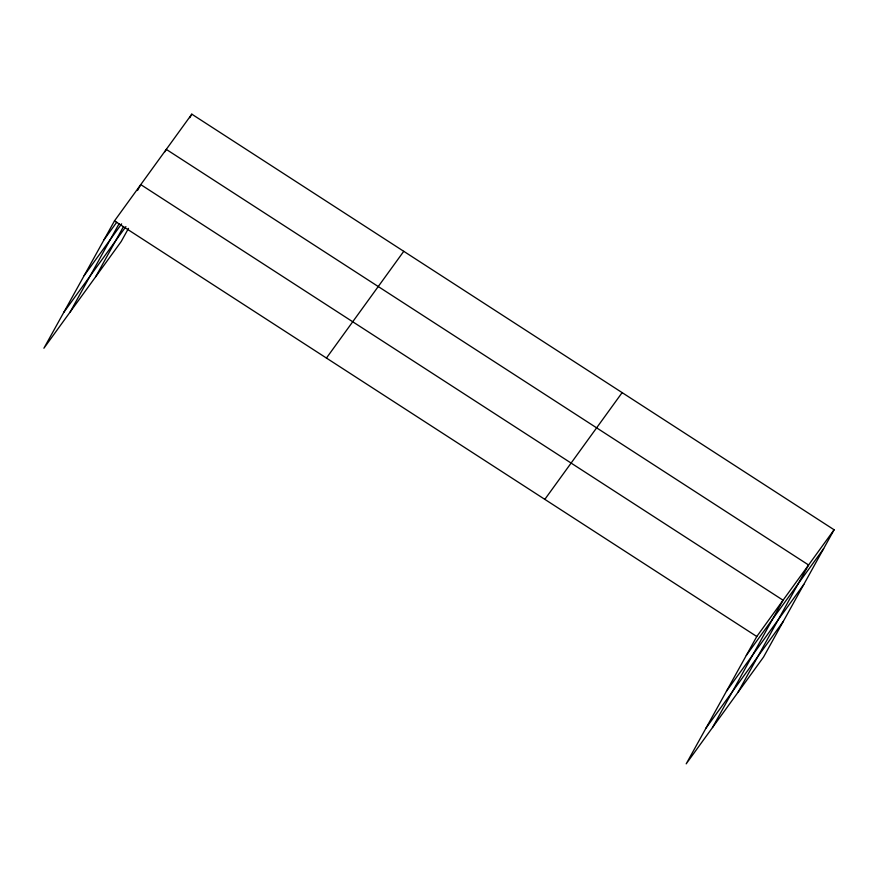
<?xml version="1.0" encoding="UTF-8"?>
<svg xmlns="http://www.w3.org/2000/svg" width="878" height="878" viewBox="0 0 878 878"><rect width="100%" height="100%" fill="white"/><g stroke="black" fill="none" stroke-linecap="round" stroke-linejoin="round"><path stroke-width="1.32" d="M834.1 529.774L756.781 636.506L686.201 763.838L763.52 657.095L834.1 529.774L191.799 114.162L114.48 220.905L43.9 348.226L121.219 241.494L128.495 228.368M70.185 311.942L119.068 223.758M137.495 190.504L140.765 184.61L783.066 600.223L712.486 727.544M95.702 276.713L123.458 226.645M164.976 151.74L166.282 149.381L808.583 564.993L738.003 692.325M189.835 117.696L191.799 114.162M104.021 239.771L116.763 222.178M84.178 275.56L121.625 223.857M63.743 312.436L125.905 226.612M326.44 358.048L403.759 251.317M544.821 499.362L622.14 392.62M746.322 655.383L823.641 548.64M726.479 691.173L803.798 584.43M706.044 728.049L783.363 621.306M114.48 220.905L756.781 636.506"/></g></svg>
